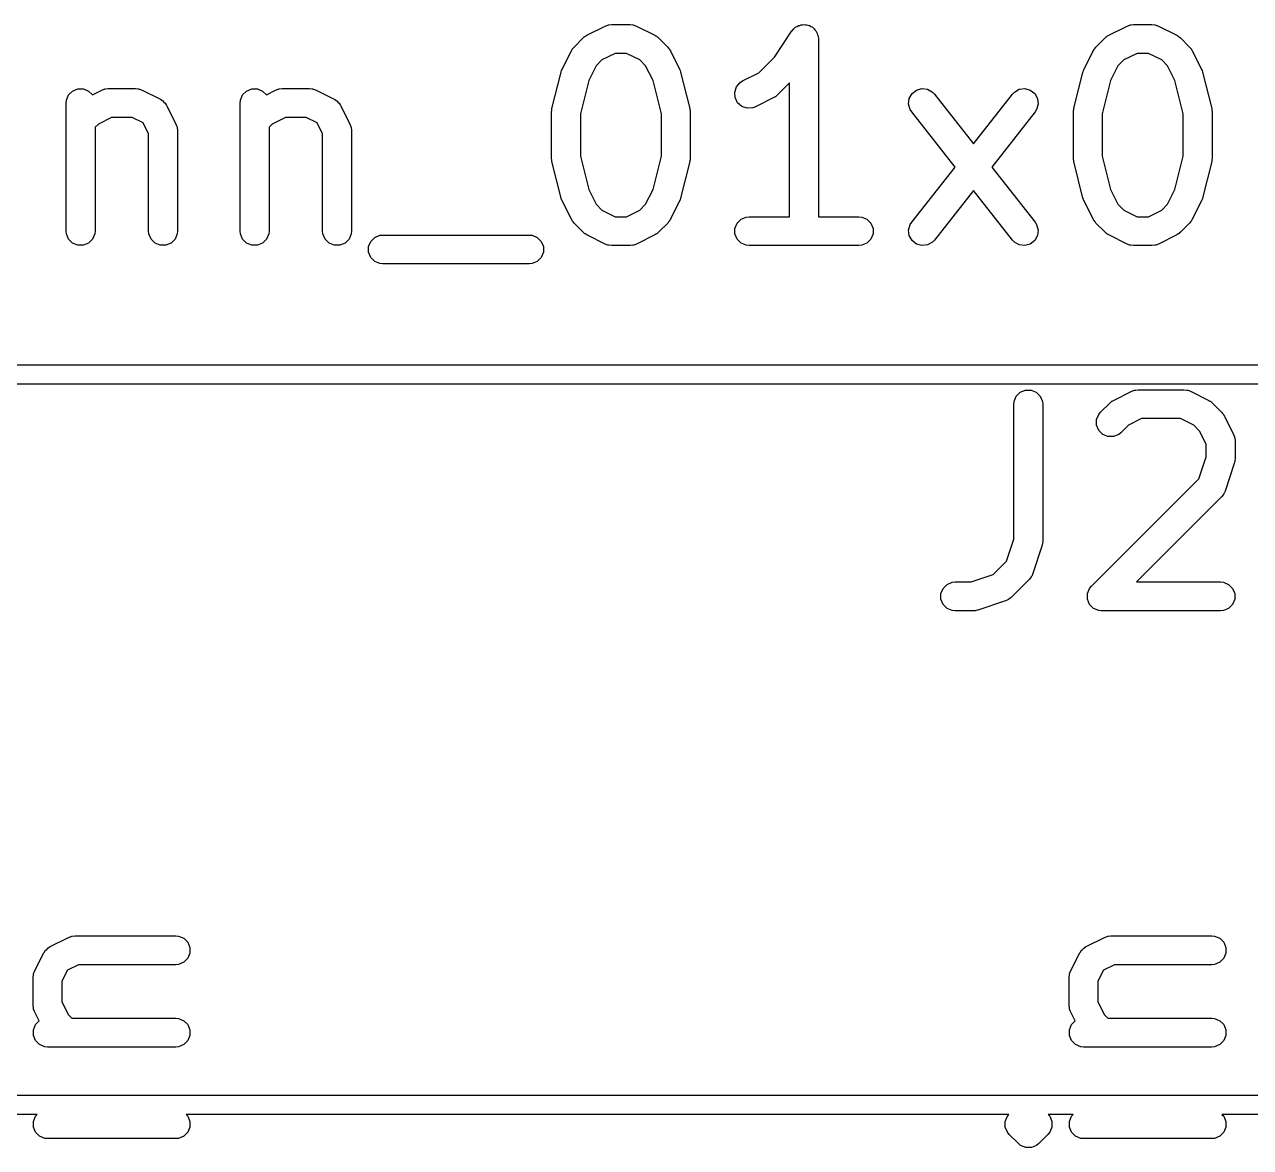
# Model space of a CAD drawing. Header units: millimetres. Extents: x 73 to 176, y -160 to -92.
# Drawn here: x 155.65 to 162.03, y -98.95 to -93.11 of the extents above; entities that cross this region are included whole.
import ezdxf

# ---------------------------------------------------------------- set-up
doc = ezdxf.new("R2010")
doc.units = ezdxf.units.MM
doc.layers.add('F.Fab', color=9, linetype='CONTINUOUS', true_color=0xafafaf)

msp = doc.modelspace()

# ---------------------------------------------------------------- linework, layer by layer
at = {"layer": 'F.Fab', "linetype": 'CONTINUOUS'}
for p, q in [((158.575665, -93.168689), (158.670903, -93.12107)), ((158.670903, -93.12107), (158.684634, -93.115815)), ((158.684634, -93.115815), (158.687323, -93.115623)), ((158.687323, -93.115623), (158.689812, -93.114593)), ((158.689812, -93.114593), (158.704444, -93.113152)), ((158.704444, -93.113152), (158.799682, -93.113152)), ((158.799682, -93.113152), (158.814314, -93.114593)), ((158.814314, -93.114593), (158.816803, -93.115624)), ((158.816803, -93.115624), (158.819491, -93.115815)), ((158.819491, -93.115815), (158.833223, -93.12107)), ((158.833223, -93.12107), (158.928461, -93.168689)), ((159.55092, -93.283229), (159.64204, -93.146549)), ((159.64204, -93.146549), (159.642074, -93.146506)), ((159.642074, -93.146506), (159.642084, -93.146484)), ((159.642084, -93.146484), (159.642135, -93.146432)), ((159.642135, -93.146432), (159.651356, -93.135174)), ((159.651356, -93.135174), (159.657525, -93.131042)), ((159.657525, -93.131042), (159.662776, -93.125792)), ((159.662776, -93.125792), (159.669565, -93.122979)), ((159.669565, -93.122979), (159.675671, -93.118891)), ((159.675671, -93.118891), (159.682951, -93.117434)), ((159.682951, -93.117434), (159.689812, -93.114593)), ((159.689812, -93.114593), (159.69716, -93.114593)), ((159.69716, -93.114593), (159.704365, -93.113152)), ((159.704365, -93.113152), (159.711649, -93.114593)), ((159.711649, -93.114593), (159.719076, -93.114593)), ((159.719076, -93.114593), (159.725864, -93.117405)), ((159.725864, -93.117405), (159.733073, -93.118831)), ((159.733073, -93.118831), (159.739252, -93.12295)), ((159.739252, -93.12295), (159.746112, -93.125792)), ((159.746112, -93.125792), (159.751305, -93.130985)), ((159.751305, -93.130985), (159.757422, -93.135063)), ((159.757422, -93.135063), (159.761555, -93.141235)), ((159.761555, -93.141235), (159.766804, -93.146484)), ((159.766804, -93.146484), (159.769615, -93.153271)), ((161.289951, -93.168689), (161.385189, -93.12107)), ((161.385189, -93.12107), (161.39892, -93.115815)), ((161.39892, -93.115815), (161.401609, -93.115623)), ((161.401609, -93.115623), (161.404098, -93.114593)), ((161.404098, -93.114593), (161.41873, -93.113152)), ((161.41873, -93.113152), (161.513968, -93.113152)), ((161.513968, -93.113152), (161.5286, -93.114593)), ((161.5286, -93.114593), (161.531089, -93.115624)), ((161.531089, -93.115624), (161.533777, -93.115815)), ((161.533777, -93.115815), (161.547509, -93.12107)), ((161.547509, -93.12107), (161.642747, -93.168689)), ((158.508554, -93.230357), (158.556173, -93.182738)), ((158.556173, -93.182738), (158.561922, -93.178019)), ((158.561922, -93.178019), (158.563222, -93.176521)), ((158.563222, -93.176521), (158.565481, -93.175099)), ((158.565481, -93.175099), (158.567538, -93.173411)), ((158.567538, -93.173411), (158.569365, -93.172653)), ((158.569365, -93.172653), (158.575665, -93.168689)), ((158.928461, -93.168689), (158.93476, -93.172653)), ((158.93476, -93.172653), (158.936588, -93.173411)), ((158.936588, -93.173411), (158.938644, -93.175099)), ((158.938644, -93.175099), (158.940904, -93.176521)), ((158.940904, -93.176521), (158.942203, -93.178019)), ((158.942203, -93.178019), (158.947953, -93.182738)), ((158.947953, -93.182738), (158.995572, -93.230357)), ((159.769615, -93.153271), (159.773705, -93.159378)), ((159.773705, -93.159378), (159.775161, -93.166659)), ((159.775161, -93.166659), (159.778003, -93.17352)), ((159.778003, -93.17352), (159.779428, -93.187996)), ((159.779428, -93.187996), (159.779444, -93.188073)), ((159.779444, -93.188073), (159.779438, -93.188099)), ((159.779438, -93.188099), (159.779444, -93.188152)), ((159.779444, -93.188152), (159.779444, -94.113152)), ((161.22284, -93.230357), (161.270459, -93.182738)), ((161.270459, -93.182738), (161.276208, -93.178019)), ((161.276208, -93.178019), (161.277508, -93.176521)), ((161.277508, -93.176521), (161.279767, -93.175099)), ((161.279767, -93.175099), (161.281824, -93.173411)), ((161.281824, -93.173411), (161.283651, -93.172653)), ((161.283651, -93.172653), (161.289951, -93.168689)), ((161.642747, -93.168689), (161.649046, -93.172653)), ((161.649046, -93.172653), (161.650874, -93.173411)), ((161.650874, -93.173411), (161.65293, -93.175099)), ((161.65293, -93.175099), (161.65519, -93.176521)), ((161.65519, -93.176521), (161.656489, -93.178019)), ((161.656489, -93.178019), (161.662239, -93.182738)), ((161.662239, -93.182738), (161.709858, -93.230357)), ((158.446886, -93.345087), (158.494505, -93.249849)), ((158.494505, -93.249849), (158.498469, -93.243549)), ((158.498469, -93.243549), (158.499227, -93.241722)), ((158.499227, -93.241722), (158.500915, -93.239665)), ((158.500915, -93.239665), (158.502337, -93.237406)), ((158.502337, -93.237406), (158.503835, -93.236106)), ((158.503835, -93.236106), (158.508554, -93.230357)), ((158.722149, -93.263152), (158.653633, -93.29741)), ((158.781977, -93.263152), (158.722149, -93.263152)), ((158.850493, -93.29741), (158.781977, -93.263152)), ((158.995572, -93.230357), (159.00029, -93.236106)), ((159.00029, -93.236106), (159.001789, -93.237406)), ((159.001789, -93.237406), (159.00321, -93.239665)), ((159.00321, -93.239665), (159.004899, -93.241722)), ((159.004899, -93.241722), (159.005656, -93.243549)), ((159.005656, -93.243549), (159.009621, -93.249849)), ((159.009621, -93.249849), (159.05724, -93.345087)), ((161.161172, -93.345087), (161.208791, -93.249849)), ((161.208791, -93.249849), (161.212755, -93.243549)), ((161.212755, -93.243549), (161.213513, -93.241722)), ((161.213513, -93.241722), (161.215201, -93.239665)), ((161.215201, -93.239665), (161.216623, -93.237406)), ((161.216623, -93.237406), (161.218121, -93.236106)), ((161.218121, -93.236106), (161.22284, -93.230357)), ((161.436435, -93.263152), (161.367919, -93.29741)), ((161.496263, -93.263152), (161.436435, -93.263152)), ((161.564779, -93.29741), (161.496263, -93.263152)), ((161.709858, -93.230357), (161.714576, -93.236106)), ((161.714576, -93.236106), (161.716075, -93.237406)), ((161.716075, -93.237406), (161.717496, -93.239665)), ((161.717496, -93.239665), (161.719185, -93.241722)), ((161.719185, -93.241722), (161.719942, -93.243549)), ((161.719942, -93.243549), (161.723907, -93.249849)), ((161.723907, -93.249849), (161.771526, -93.345087)), ((158.623226, -93.327817), (158.584732, -93.404804)), ((158.653633, -93.29741), (158.623226, -93.327817)), ((158.8809, -93.327817), (158.850493, -93.29741)), ((158.919393, -93.404804), (158.8809, -93.327817)), ((159.469541, -93.364608), (159.55092, -93.283229)), ((161.337512, -93.327817), (161.299018, -93.404804)), ((161.367919, -93.29741), (161.337512, -93.327817)), ((161.595186, -93.327817), (161.564779, -93.29741)), ((161.633679, -93.404804), (161.595186, -93.327817)), ((158.393588, -93.550914), (158.441207, -93.360438)), ((158.441207, -93.360438), (158.441592, -93.359358)), ((158.441592, -93.359358), (158.441631, -93.358819)), ((158.441631, -93.358819), (158.443958, -93.352737)), ((158.443958, -93.352737), (158.446154, -93.346592)), ((158.446154, -93.346592), (158.446476, -93.346156)), ((158.446476, -93.346156), (158.446886, -93.345087)), ((158.584732, -93.404804), (158.541349, -93.578338)), ((158.962777, -93.578338), (158.919393, -93.404804)), ((159.05724, -93.345087), (159.057649, -93.346156)), ((159.057649, -93.346156), (159.057972, -93.346592)), ((159.057972, -93.346592), (159.060164, -93.352728)), ((159.060164, -93.352728), (159.062495, -93.358818)), ((159.062495, -93.358818), (159.062533, -93.359358)), ((159.062533, -93.359358), (159.062919, -93.360438)), ((159.062919, -93.360438), (159.110538, -93.550914)), ((159.372746, -93.414616), (159.385189, -93.406784)), ((159.385189, -93.406784), (159.469541, -93.364608)), ((161.107874, -93.550914), (161.155493, -93.360438)), ((161.155493, -93.360438), (161.155878, -93.359358)), ((161.155878, -93.359358), (161.155917, -93.358819)), ((161.155917, -93.358819), (161.158244, -93.352737)), ((161.158244, -93.352737), (161.16044, -93.346592)), ((161.16044, -93.346592), (161.160762, -93.346156)), ((161.160762, -93.346156), (161.161172, -93.345087)), ((161.299018, -93.404804), (161.255635, -93.578338)), ((161.677063, -93.578338), (161.633679, -93.404804)), ((161.771526, -93.345087), (161.771935, -93.346156)), ((161.771935, -93.346156), (161.772258, -93.346592)), ((161.772258, -93.346592), (161.77445, -93.352728)), ((161.77445, -93.352728), (161.776781, -93.358818)), ((161.776781, -93.358818), (161.776819, -93.359358)), ((161.776819, -93.359358), (161.777205, -93.360438)), ((161.777205, -93.360438), (161.824824, -93.550914)), ((155.880179, -93.479817), (155.900871, -93.459125)), ((155.900871, -93.459125), (155.927907, -93.447926)), ((155.927907, -93.447926), (155.957171, -93.447926)), ((155.957171, -93.447926), (155.984207, -93.459125)), ((155.984207, -93.459125), (156.003608, -93.478526)), ((156.003608, -93.478526), (156.051855, -93.454403)), ((156.051855, -93.454403), (156.065586, -93.449148)), ((156.065586, -93.449148), (156.068275, -93.448956)), ((156.068275, -93.448956), (156.070764, -93.447926)), ((156.070764, -93.447926), (156.085396, -93.446485)), ((156.085396, -93.446485), (156.228253, -93.446485)), ((156.228253, -93.446485), (156.242885, -93.447926)), ((156.242885, -93.447926), (156.245374, -93.448957)), ((156.245374, -93.448957), (156.248062, -93.449148)), ((156.248062, -93.449148), (156.261794, -93.454403)), ((156.261794, -93.454403), (156.357032, -93.502022)), ((156.784941, -93.479817), (156.805633, -93.459125)), ((156.805633, -93.459125), (156.832669, -93.447926)), ((156.832669, -93.447926), (156.861933, -93.447926)), ((156.861933, -93.447926), (156.888969, -93.459125)), ((156.888969, -93.459125), (156.90837, -93.478526)), ((156.90837, -93.478526), (156.956617, -93.454403)), ((156.956617, -93.454403), (156.970348, -93.449148)), ((156.970348, -93.449148), (156.973037, -93.448956)), ((156.973037, -93.448956), (156.975526, -93.447926)), ((156.975526, -93.447926), (156.990158, -93.446485)), ((156.990158, -93.446485), (157.133015, -93.446485)), ((157.133015, -93.446485), (157.147647, -93.447926)), ((157.147647, -93.447926), (157.150136, -93.448957)), ((157.150136, -93.448957), (157.152824, -93.449148)), ((157.152824, -93.449148), (157.166556, -93.454403)), ((157.166556, -93.454403), (157.261794, -93.502022)), ((159.344319, -93.464485), (159.353573, -93.436724)), ((159.346393, -93.493675), (159.344319, -93.464485)), ((159.353573, -93.436724), (159.372746, -93.414616)), ((159.629444, -93.416837), (159.567001, -93.47928)), ((159.629444, -94.113152), (159.629444, -93.416837)), ((160.26654, -93.472684), (160.289551, -93.454604)), ((160.289551, -93.454604), (160.317729, -93.446707)), ((160.317729, -93.446707), (160.346783, -93.450193)), ((160.346783, -93.450193), (160.372293, -93.464533)), ((160.372293, -93.464533), (160.382466, -93.475148)), ((160.788327, -93.475148), (160.7985, -93.464533)), ((160.7985, -93.464533), (160.82401, -93.450193)), ((160.82401, -93.450193), (160.853064, -93.446707)), ((160.853064, -93.446707), (160.881242, -93.454604)), ((160.881242, -93.454604), (160.904253, -93.472684)), ((155.867539, -93.521485), (155.86898, -93.506853)), ((155.867539, -94.188152), (155.867539, -93.521485)), ((155.86898, -93.506853), (155.880179, -93.479817)), ((156.357032, -93.502022), (156.359479, -93.503562)), ((156.359479, -93.503562), (156.360633, -93.503947)), ((156.360633, -93.503947), (156.362069, -93.505192)), ((156.362069, -93.505192), (156.369475, -93.509854)), ((156.369475, -93.509854), (156.375636, -93.516958)), ((156.375636, -93.516958), (156.382741, -93.52312)), ((156.382741, -93.52312), (156.387402, -93.530525)), ((156.387402, -93.530525), (156.388648, -93.531962)), ((156.388648, -93.531962), (156.389032, -93.533115)), ((156.389032, -93.533115), (156.390573, -93.535563)), ((156.772301, -93.521485), (156.773742, -93.506853)), ((156.772301, -94.188152), (156.772301, -93.521485)), ((156.773742, -93.506853), (156.784941, -93.479817)), ((157.261794, -93.502022), (157.264241, -93.503562)), ((157.264241, -93.503562), (157.265395, -93.503947)), ((157.265395, -93.503947), (157.266831, -93.505192)), ((157.266831, -93.505192), (157.274237, -93.509854)), ((157.274237, -93.509854), (157.280398, -93.516958)), ((157.280398, -93.516958), (157.287503, -93.52312)), ((157.287503, -93.52312), (157.292164, -93.530525)), ((157.292164, -93.530525), (157.29341, -93.531962)), ((157.29341, -93.531962), (157.293794, -93.533115)), ((157.293794, -93.533115), (157.295335, -93.535563)), ((159.35948, -93.51985), (159.346393, -93.493675)), ((159.381588, -93.539023), (159.35948, -93.51985)), ((159.547509, -93.493329), (159.452271, -93.540948)), ((159.553808, -93.489364), (159.547509, -93.493329)), ((159.555636, -93.488607), (159.553808, -93.489364)), ((159.557692, -93.486918), (159.555636, -93.488607)), ((159.559952, -93.485497), (159.557692, -93.486918)), ((159.561251, -93.483998), (159.559952, -93.485497)), ((159.567001, -93.47928), (159.561251, -93.483998)), ((160.248714, -93.527248), (160.2522, -93.498194)), ((160.256611, -93.555426), (160.248714, -93.527248)), ((160.2522, -93.498194), (160.26654, -93.472684)), ((160.382466, -93.475148), (160.585396, -93.733423)), ((160.585396, -93.733423), (160.788327, -93.475148)), ((160.904253, -93.472684), (160.918593, -93.498194)), ((160.922079, -93.527248), (160.914182, -93.555426)), ((160.918593, -93.498194), (160.922079, -93.527248)), ((156.103101, -93.596485), (156.034585, -93.630743)), ((156.210548, -93.596485), (156.103101, -93.596485)), ((156.267589, -93.625005), (156.210548, -93.596485)), ((156.390573, -93.535563), (156.438192, -93.630801)), ((157.007863, -93.596485), (156.939347, -93.630743)), ((157.11531, -93.596485), (157.007863, -93.596485)), ((157.172351, -93.625005), (157.11531, -93.596485)), ((157.295335, -93.535563), (157.342954, -93.630801)), ((158.391349, -93.569104), (158.3916, -93.56655)), ((158.391349, -93.807199), (158.391349, -93.569104)), ((158.391438, -93.565458), (158.392247, -93.559984)), ((158.3916, -93.56655), (158.391438, -93.565458)), ((158.392247, -93.559984), (158.39279, -93.554472)), ((158.39279, -93.554472), (158.393212, -93.55345)), ((158.393212, -93.55345), (158.393588, -93.550914)), ((158.541349, -93.578338), (158.541349, -93.797965)), ((158.962777, -93.797965), (158.962777, -93.578338)), ((159.110538, -93.550914), (159.110913, -93.55345)), ((159.110913, -93.55345), (159.111336, -93.554472)), ((159.111336, -93.554472), (159.111878, -93.559984)), ((159.111878, -93.559984), (159.112688, -93.565458)), ((159.112688, -93.565458), (159.112525, -93.56655)), ((159.112525, -93.56655), (159.112777, -93.569104)), ((159.112777, -93.569104), (159.112777, -93.807199)), ((159.409349, -93.548277), (159.381588, -93.539023)), ((159.438539, -93.546203), (159.409349, -93.548277)), ((159.452271, -93.540948), (159.438539, -93.546203)), ((160.264518, -93.567822), (160.256611, -93.555426)), ((160.490014, -93.854818), (160.264518, -93.567822)), ((160.906275, -93.567822), (160.680778, -93.854818)), ((160.914182, -93.555426), (160.906275, -93.567822)), ((161.105635, -93.569104), (161.105886, -93.56655)), ((161.105635, -93.807199), (161.105635, -93.569104)), ((161.105724, -93.565458), (161.106533, -93.559984)), ((161.105886, -93.56655), (161.105724, -93.565458)), ((161.106533, -93.559984), (161.107076, -93.554472)), ((161.107076, -93.554472), (161.107498, -93.55345)), ((161.107498, -93.55345), (161.107874, -93.550914)), ((161.255635, -93.578338), (161.255635, -93.797965)), ((161.677063, -93.797965), (161.677063, -93.578338)), ((161.824824, -93.550914), (161.825199, -93.55345)), ((161.825199, -93.55345), (161.825622, -93.554472)), ((161.825622, -93.554472), (161.826164, -93.559984)), ((161.826164, -93.559984), (161.826974, -93.565458)), ((161.826974, -93.565458), (161.826811, -93.56655)), ((161.826811, -93.56655), (161.827063, -93.569104)), ((161.827063, -93.569104), (161.827063, -93.807199)), ((156.034585, -93.630743), (156.017539, -93.647789)), ((156.017539, -93.647789), (156.017539, -94.188152)), ((156.29611, -93.682047), (156.267589, -93.625005)), ((156.438192, -93.630801), (156.443447, -93.644532)), ((156.443447, -93.644532), (156.443638, -93.647221)), ((156.443638, -93.647221), (156.444669, -93.64971)), ((156.444669, -93.64971), (156.44611, -93.664342)), ((156.939347, -93.630743), (156.922301, -93.647789)), ((156.922301, -93.647789), (156.922301, -94.188152)), ((157.200872, -93.682047), (157.172351, -93.625005)), ((157.342954, -93.630801), (157.348209, -93.644532)), ((157.348209, -93.644532), (157.3484, -93.647221)), ((157.3484, -93.647221), (157.349431, -93.64971)), ((157.349431, -93.64971), (157.350872, -93.664342)), ((156.29611, -94.188152), (156.29611, -93.682047)), ((156.44611, -93.664342), (156.44611, -94.188152)), ((157.200872, -94.188152), (157.200872, -93.682047)), ((157.350872, -93.664342), (157.350872, -94.188152)), ((158.3916, -93.809752), (158.391349, -93.807199)), ((158.391438, -93.810845), (158.3916, -93.809752)), ((158.392247, -93.816318), (158.391438, -93.810845)), ((158.39279, -93.821831), (158.392247, -93.816318)), ((158.393212, -93.822852), (158.39279, -93.821831)), ((158.393588, -93.825389), (158.393212, -93.822852)), ((158.441207, -94.015865), (158.393588, -93.825389)), ((158.541349, -93.797965), (158.584732, -93.971499)), ((158.919393, -93.971499), (158.962777, -93.797965)), ((159.110538, -93.825389), (159.062919, -94.015865)), ((159.110913, -93.822852), (159.110538, -93.825389)), ((159.111336, -93.821831), (159.110913, -93.822852)), ((159.111878, -93.816318), (159.111336, -93.821831)), ((159.112688, -93.810845), (159.111878, -93.816318)), ((159.112777, -93.807199), (159.112525, -93.809752)), ((159.112525, -93.809752), (159.112688, -93.810845)), ((161.105886, -93.809752), (161.105635, -93.807199)), ((161.105724, -93.810845), (161.105886, -93.809752)), ((161.106533, -93.816318), (161.105724, -93.810845)), ((161.107076, -93.821831), (161.106533, -93.816318)), ((161.107498, -93.822852), (161.107076, -93.821831)), ((161.107874, -93.825389), (161.107498, -93.822852)), ((161.155493, -94.015865), (161.107874, -93.825389)), ((161.255635, -93.797965), (161.299018, -93.971499)), ((161.633679, -93.971499), (161.677063, -93.797965)), ((161.824824, -93.825389), (161.777205, -94.015865)), ((161.825199, -93.822852), (161.824824, -93.825389)), ((161.825622, -93.821831), (161.825199, -93.822852)), ((161.826164, -93.816318), (161.825622, -93.821831)), ((161.826974, -93.810845), (161.826164, -93.816318)), ((161.827063, -93.807199), (161.826811, -93.809752)), ((161.826811, -93.809752), (161.826974, -93.810845)), ((160.264518, -94.141815), (160.490014, -93.854818)), ((160.680778, -93.854818), (160.906275, -94.141815)), ((158.584732, -93.971499), (158.623226, -94.048486)), ((158.880899, -94.048486), (158.919393, -93.971499)), ((160.585396, -93.976213), (160.382466, -94.234489)), ((160.788327, -94.234489), (160.585396, -93.976213)), ((161.299018, -93.971499), (161.337512, -94.048486)), ((161.595185, -94.048486), (161.633679, -93.971499)), ((158.441592, -94.016944), (158.441207, -94.015865)), ((158.441631, -94.017484), (158.441592, -94.016944)), ((158.443958, -94.023565), (158.441631, -94.017484)), ((158.446154, -94.029711), (158.443958, -94.023565)), ((158.446476, -94.030146), (158.446154, -94.029711)), ((158.446886, -94.031216), (158.446476, -94.030146)), ((158.494505, -94.126454), (158.446886, -94.031216)), ((159.05724, -94.031216), (159.009621, -94.126454)), ((159.057649, -94.030146), (159.05724, -94.031216)), ((159.057972, -94.029711), (159.057649, -94.030146)), ((159.060164, -94.023574), (159.057972, -94.029711)), ((159.062495, -94.017485), (159.060164, -94.023574)), ((159.062533, -94.016944), (159.062495, -94.017485)), ((159.062919, -94.015865), (159.062533, -94.016944)), ((161.155878, -94.016944), (161.155493, -94.015865)), ((161.155917, -94.017484), (161.155878, -94.016944)), ((161.158244, -94.023565), (161.155917, -94.017484)), ((161.16044, -94.029711), (161.158244, -94.023565)), ((161.160762, -94.030146), (161.16044, -94.029711)), ((161.161172, -94.031216), (161.160762, -94.030146)), ((161.208791, -94.126454), (161.161172, -94.031216)), ((161.771526, -94.031216), (161.723907, -94.126454)), ((161.771935, -94.030146), (161.771526, -94.031216)), ((161.772258, -94.029711), (161.771935, -94.030146)), ((161.77445, -94.023574), (161.772258, -94.029711)), ((161.776781, -94.017485), (161.77445, -94.023574)), ((161.776819, -94.016944), (161.776781, -94.017485)), ((161.777205, -94.015865), (161.776819, -94.016944)), ((158.623226, -94.048486), (158.653633, -94.078894)), ((158.653633, -94.078894), (158.722149, -94.113152)), ((158.781977, -94.113152), (158.850492, -94.078894)), ((158.850492, -94.078894), (158.880899, -94.048486)), ((161.337512, -94.048486), (161.367919, -94.078894)), ((161.367919, -94.078894), (161.436435, -94.113152)), ((161.496263, -94.113152), (161.564778, -94.078894)), ((161.564778, -94.078894), (161.595185, -94.048486)), ((158.498468, -94.13275), (158.494505, -94.126454)), ((158.499226, -94.13458), (158.498468, -94.13275)), ((158.500915, -94.136638), (158.499226, -94.13458)), ((158.502337, -94.138897), (158.500915, -94.136638)), ((158.503835, -94.140196), (158.502337, -94.138897)), ((158.508553, -94.145945), (158.503835, -94.140196)), ((158.556172, -94.193565), (158.508553, -94.145945)), ((158.722149, -94.113152), (158.781977, -94.113152)), ((158.995572, -94.145946), (158.947954, -94.193565)), ((159.00029, -94.140196), (158.995572, -94.145946)), ((159.001789, -94.138897), (159.00029, -94.140196)), ((159.00321, -94.136638), (159.001789, -94.138897)), ((159.0049, -94.13458), (159.00321, -94.136638)), ((159.005657, -94.13275), (159.0049, -94.13458)), ((159.009621, -94.126454), (159.005657, -94.13275)), ((159.345171, -94.17352), (159.35637, -94.146484)), ((159.35637, -94.146484), (159.377062, -94.125792)), ((159.377062, -94.125792), (159.404098, -94.114593)), ((159.404098, -94.114593), (159.41873, -94.113152)), ((159.41873, -94.113152), (159.629444, -94.113152)), ((159.779444, -94.113152), (159.990158, -94.113152)), ((159.990158, -94.113152), (160.00479, -94.114593)), ((160.00479, -94.114593), (160.031826, -94.125792)), ((160.031826, -94.125792), (160.052518, -94.146484)), ((160.052518, -94.146484), (160.063717, -94.17352)), ((160.248714, -94.182389), (160.256611, -94.154211)), ((160.256611, -94.154211), (160.264518, -94.141815)), ((160.906275, -94.141815), (160.914182, -94.154211)), ((160.914182, -94.154211), (160.922079, -94.182389)), ((161.212754, -94.13275), (161.208791, -94.126454)), ((161.213512, -94.13458), (161.212754, -94.13275)), ((161.215201, -94.136638), (161.213512, -94.13458)), ((161.216623, -94.138897), (161.215201, -94.136638)), ((161.218121, -94.140196), (161.216623, -94.138897)), ((161.222839, -94.145945), (161.218121, -94.140196)), ((161.270458, -94.193565), (161.222839, -94.145945)), ((161.436435, -94.113152), (161.496263, -94.113152)), ((161.709858, -94.145946), (161.66224, -94.193565)), ((161.714576, -94.140196), (161.709858, -94.145946)), ((161.716075, -94.138897), (161.714576, -94.140196)), ((161.717496, -94.136638), (161.716075, -94.138897)), ((161.719186, -94.13458), (161.717496, -94.136638)), ((161.719943, -94.13275), (161.719186, -94.13458)), ((161.723907, -94.126454), (161.719943, -94.13275)), ((155.86898, -94.202784), (155.867539, -94.188152)), ((155.880179, -94.22982), (155.86898, -94.202784)), ((155.900871, -94.250512), (155.880179, -94.22982)), ((156.004899, -94.22982), (155.984207, -94.250512)), ((156.016098, -94.202784), (156.004899, -94.22982)), ((156.017539, -94.188152), (156.016098, -94.202784)), ((156.297551, -94.202784), (156.29611, -94.188152)), ((156.30875, -94.22982), (156.297551, -94.202784)), ((156.329442, -94.250512), (156.30875, -94.22982)), ((156.43347, -94.22982), (156.412778, -94.250512)), ((156.444669, -94.202784), (156.43347, -94.22982)), ((156.44611, -94.188152), (156.444669, -94.202784)), ((156.773742, -94.202784), (156.772301, -94.188152)), ((156.784941, -94.22982), (156.773742, -94.202784)), ((156.805633, -94.250512), (156.784941, -94.22982)), ((156.909661, -94.22982), (156.888969, -94.250512)), ((156.92086, -94.202784), (156.909661, -94.22982)), ((156.922301, -94.188152), (156.92086, -94.202784)), ((157.202313, -94.202784), (157.200872, -94.188152)), ((157.213512, -94.22982), (157.202313, -94.202784)), ((157.234204, -94.250512), (157.213512, -94.22982)), ((157.338232, -94.22982), (157.31754, -94.250512)), ((157.349431, -94.202784), (157.338232, -94.22982)), ((157.350872, -94.188152), (157.349431, -94.202784)), ((157.451608, -94.241722), (157.4723, -94.22103)), ((157.4723, -94.22103), (157.499336, -94.209831)), ((157.499336, -94.209831), (157.513968, -94.20839)), ((157.513968, -94.20839), (158.275872, -94.20839)), ((158.275872, -94.20839), (158.290504, -94.209831)), ((158.290504, -94.209831), (158.31754, -94.22103)), ((158.31754, -94.22103), (158.338232, -94.241722)), ((158.561921, -94.198283), (158.556172, -94.193565)), ((158.563222, -94.199783), (158.561921, -94.198283)), ((158.565481, -94.201205), (158.563222, -94.199783)), ((158.567538, -94.202893), (158.565481, -94.201205)), ((158.569365, -94.20365), (158.567538, -94.202893)), ((158.575665, -94.207615), (158.569365, -94.20365)), ((158.670903, -94.255234), (158.575665, -94.207615)), ((158.928461, -94.207615), (158.833223, -94.255234)), ((158.93476, -94.20365), (158.928461, -94.207615)), ((158.936588, -94.202893), (158.93476, -94.20365)), ((158.938644, -94.201205), (158.936588, -94.202893)), ((158.940904, -94.199783), (158.938644, -94.201205)), ((158.942204, -94.198283), (158.940904, -94.199783)), ((158.947954, -94.193565), (158.942204, -94.198283)), ((159.345171, -94.202784), (159.345171, -94.17352)), ((159.35637, -94.22982), (159.345171, -94.202784)), ((159.377062, -94.250512), (159.35637, -94.22982)), ((160.052518, -94.22982), (160.031826, -94.250512)), ((160.063717, -94.202784), (160.052518, -94.22982)), ((160.063717, -94.17352), (160.063717, -94.202784)), ((160.2522, -94.211443), (160.248714, -94.182389)), ((160.26654, -94.236953), (160.2522, -94.211443)), ((160.382466, -94.234489), (160.372293, -94.245104)), ((160.7985, -94.245104), (160.788327, -94.234489)), ((160.918593, -94.211443), (160.904253, -94.236953)), ((160.922079, -94.182389), (160.918593, -94.211443)), ((161.276207, -94.198283), (161.270458, -94.193565)), ((161.277508, -94.199783), (161.276207, -94.198283)), ((161.279767, -94.201205), (161.277508, -94.199783)), ((161.281824, -94.202893), (161.279767, -94.201205)), ((161.283651, -94.20365), (161.281824, -94.202893)), ((161.289951, -94.207615), (161.283651, -94.20365)), ((161.385189, -94.255234), (161.289951, -94.207615)), ((161.642747, -94.207615), (161.547509, -94.255234)), ((161.649046, -94.20365), (161.642747, -94.207615)), ((161.650874, -94.202893), (161.649046, -94.20365)), ((161.65293, -94.201205), (161.650874, -94.202893)), ((161.65519, -94.199783), (161.65293, -94.201205)), ((161.65649, -94.198283), (161.65519, -94.199783)), ((161.66224, -94.193565), (161.65649, -94.198283)), ((155.927907, -94.261711), (155.900871, -94.250512)), ((155.957171, -94.261711), (155.927907, -94.261711)), ((155.984207, -94.250512), (155.957171, -94.261711)), ((156.356478, -94.261711), (156.329442, -94.250512)), ((156.385742, -94.261711), (156.356478, -94.261711)), ((156.412778, -94.250512), (156.385742, -94.261711)), ((156.832669, -94.261711), (156.805633, -94.250512)), ((156.861933, -94.261711), (156.832669, -94.261711)), ((156.888969, -94.250512), (156.861933, -94.261711)), ((157.26124, -94.261711), (157.234204, -94.250512)), ((157.290504, -94.261711), (157.26124, -94.261711)), ((157.31754, -94.250512), (157.290504, -94.261711)), ((157.440409, -94.268758), (157.451608, -94.241722)), ((157.440409, -94.298022), (157.440409, -94.268758)), ((157.451608, -94.325058), (157.440409, -94.298022)), ((158.338232, -94.241722), (158.349431, -94.268758)), ((158.349431, -94.298022), (158.338232, -94.325058)), ((158.349431, -94.268758), (158.349431, -94.298022)), ((158.684634, -94.260489), (158.670903, -94.255234)), ((158.687323, -94.26068), (158.684634, -94.260489)), ((158.689812, -94.261711), (158.687323, -94.26068)), ((158.704444, -94.263152), (158.689812, -94.261711)), ((158.799682, -94.263152), (158.704444, -94.263152)), ((158.814314, -94.261711), (158.799682, -94.263152)), ((158.816803, -94.260679), (158.814314, -94.261711)), ((158.819491, -94.260489), (158.816803, -94.260679)), ((158.833223, -94.255234), (158.819491, -94.260489)), ((159.404098, -94.261711), (159.377062, -94.250512)), ((159.41873, -94.263152), (159.404098, -94.261711)), ((159.990158, -94.263152), (159.41873, -94.263152)), ((160.00479, -94.261711), (159.990158, -94.263152)), ((160.031826, -94.250512), (160.00479, -94.261711)), ((160.289551, -94.255033), (160.26654, -94.236953)), ((160.317729, -94.26293), (160.289551, -94.255033)), ((160.346783, -94.259444), (160.317729, -94.26293)), ((160.372293, -94.245104), (160.346783, -94.259444)), ((160.82401, -94.259444), (160.7985, -94.245104)), ((160.853064, -94.26293), (160.82401, -94.259444)), ((160.881242, -94.255033), (160.853064, -94.26293)), ((160.904253, -94.236953), (160.881242, -94.255033)), ((161.39892, -94.260489), (161.385189, -94.255234)), ((161.401609, -94.26068), (161.39892, -94.260489)), ((161.404098, -94.261711), (161.401609, -94.26068)), ((161.41873, -94.263152), (161.404098, -94.261711)), ((161.513968, -94.263152), (161.41873, -94.263152)), ((161.5286, -94.261711), (161.513968, -94.263152)), ((161.531089, -94.260679), (161.5286, -94.261711)), ((161.533777, -94.260489), (161.531089, -94.260679)), ((161.547509, -94.255234), (161.533777, -94.260489)), ((157.4723, -94.34575), (157.451608, -94.325058)), ((157.499336, -94.356949), (157.4723, -94.34575)), ((157.513968, -94.35839), (157.499336, -94.356949)), ((158.275872, -94.35839), (157.513968, -94.35839)), ((158.290504, -94.356949), (158.275872, -94.35839)), ((158.31754, -94.34575), (158.290504, -94.356949)), ((158.338232, -94.325058), (158.31754, -94.34575)), ((149.954445, -94.883333), (172.454445, -94.883333)), ((172.404445, -94.983333), (150.004445, -94.983333)), ((160.797552, -95.07352), (160.808751, -95.046484)), ((160.808751, -95.046484), (160.829443, -95.025792)), ((160.829443, -95.025792), (160.856479, -95.014593)), ((160.856479, -95.014593), (160.885743, -95.014593)), ((160.885743, -95.014593), (160.912779, -95.025792)), ((160.912779, -95.025792), (160.933471, -95.046484)), ((160.933471, -95.046484), (160.94467, -95.07352)), ((161.313761, -95.068689), (161.408999, -95.02107)), ((161.408999, -95.02107), (161.42273, -95.015815)), ((161.42273, -95.015815), (161.425419, -95.015623)), ((161.425419, -95.015623), (161.427908, -95.014593)), ((161.427908, -95.014593), (161.44254, -95.013152)), ((161.44254, -95.013152), (161.680635, -95.013152)), ((161.680635, -95.013152), (161.695267, -95.014593)), ((161.695267, -95.014593), (161.697756, -95.015624)), ((161.697756, -95.015624), (161.700444, -95.015815)), ((161.700444, -95.015815), (161.714176, -95.02107)), ((161.714176, -95.02107), (161.809414, -95.068689)), ((160.796111, -95.088152), (160.797552, -95.07352)), ((160.796111, -95.790267), (160.796111, -95.088152)), ((160.94467, -95.07352), (160.946111, -95.088152)), ((160.946111, -95.088152), (160.946111, -95.802437)), ((161.24665, -95.130357), (161.294269, -95.082738)), ((161.294269, -95.082738), (161.300018, -95.078019)), ((161.300018, -95.078019), (161.301318, -95.076521)), ((161.301318, -95.076521), (161.303577, -95.075099)), ((161.303577, -95.075099), (161.305634, -95.073411)), ((161.305634, -95.073411), (161.307461, -95.072653)), ((161.307461, -95.072653), (161.313761, -95.068689)), ((161.809414, -95.068689), (161.815713, -95.072653)), ((161.815713, -95.072653), (161.817541, -95.073411)), ((161.817541, -95.073411), (161.819597, -95.075099)), ((161.819597, -95.075099), (161.821857, -95.076521)), ((161.821857, -95.076521), (161.823156, -95.078019)), ((161.823156, -95.078019), (161.828906, -95.082738)), ((161.828906, -95.082738), (161.876525, -95.130357)), ((161.226124, -95.168759), (161.237323, -95.141722)), ((161.226124, -95.198021), (161.226124, -95.168759)), ((161.237323, -95.141722), (161.24665, -95.130357)), ((161.460245, -95.163152), (161.391729, -95.19741)), ((161.66293, -95.163152), (161.460245, -95.163152)), ((161.731446, -95.19741), (161.66293, -95.163152)), ((161.876525, -95.130357), (161.881243, -95.136106)), ((161.881243, -95.136106), (161.882742, -95.137406)), ((161.882742, -95.137406), (161.884163, -95.139665)), ((161.884163, -95.139665), (161.885852, -95.141722)), ((161.885852, -95.141722), (161.886609, -95.143549)), ((161.886609, -95.143549), (161.890574, -95.149849)), ((161.890574, -95.149849), (161.938193, -95.245087)), ((161.237323, -95.225058), (161.226124, -95.198021)), ((161.258015, -95.24575), (161.237323, -95.225058)), ((161.285052, -95.256949), (161.258015, -95.24575)), ((161.341351, -95.24575), (161.314314, -95.256949)), ((161.352716, -95.236423), (161.341351, -95.24575)), ((161.391729, -95.19741), (161.352716, -95.236423)), ((161.761853, -95.227817), (161.731446, -95.19741)), ((161.796111, -95.296333), (161.761853, -95.227817)), ((161.938193, -95.245087), (161.943448, -95.258818)), ((161.314314, -95.256949), (161.285052, -95.256949)), ((161.796111, -95.361696), (161.796111, -95.296333)), ((161.943448, -95.258818), (161.943639, -95.261507)), ((161.943639, -95.261507), (161.94467, -95.263996)), ((161.94467, -95.263996), (161.946111, -95.278628)), ((161.946111, -95.278628), (161.946111, -95.373866)), ((161.757939, -95.476209), (161.796111, -95.361696)), ((161.945522, -95.383247), (161.944931, -95.385844)), ((161.946111, -95.373866), (161.945381, -95.381272)), ((161.945381, -95.381272), (161.945522, -95.383247)), ((161.942262, -95.397584), (161.894643, -95.54044)), ((161.943911, -95.390328), (161.942262, -95.397584)), ((161.94467, -95.388498), (161.943911, -95.390328)), ((161.944931, -95.385844), (161.94467, -95.388498)), ((161.199031, -96.035119), (161.757939, -95.476209)), ((161.876525, -95.569756), (161.43313, -96.013152)), ((161.885853, -95.558391), (161.876525, -95.569756)), ((161.886884, -95.5559), (161.885853, -95.558391)), ((161.888649, -95.553866), (161.886884, -95.5559)), ((161.894643, -95.54044), (161.888649, -95.553866)), ((160.757939, -95.90478), (160.796111, -95.790267)), ((160.942262, -95.826155), (160.894643, -95.969011)), ((160.943911, -95.818899), (160.942262, -95.826155)), ((160.94467, -95.817069), (160.943911, -95.818899)), ((160.944931, -95.814415), (160.94467, -95.817069)), ((160.945522, -95.811818), (160.944931, -95.814415)), ((160.946111, -95.802437), (160.945381, -95.809843)), ((160.945381, -95.809843), (160.945522, -95.811818)), ((160.68774, -95.97498), (160.757939, -95.90478)), ((160.448491, -96.025792), (160.475527, -96.014593)), ((160.475527, -96.014593), (160.490159, -96.013152)), ((160.490159, -96.013152), (160.573227, -96.013152)), ((160.573227, -96.013152), (160.68774, -95.97498)), ((160.876526, -95.998326), (160.781287, -96.093566)), ((160.885853, -95.986961), (160.876526, -95.998326)), ((160.886883, -95.984472), (160.885853, -95.986961)), ((160.888649, -95.982437), (160.886883, -95.984472)), ((160.894643, -95.969011), (160.888649, -95.982437)), ((161.43313, -96.013152), (161.871111, -96.013152)), ((161.871111, -96.013152), (161.885743, -96.014593)), ((161.885743, -96.014593), (161.912779, -96.025792)), ((160.4166, -96.07352), (160.427799, -96.046484)), ((160.4166, -96.102784), (160.4166, -96.07352)), ((160.427799, -96.046484), (160.448491, -96.025792)), ((161.178505, -96.07352), (161.189704, -96.046484)), ((161.178505, -96.102784), (161.178505, -96.07352)), ((161.189704, -96.046484), (161.199031, -96.035119)), ((161.912779, -96.025792), (161.933471, -96.046484)), ((161.933471, -96.046484), (161.94467, -96.07352)), ((161.94467, -96.07352), (161.94467, -96.102784)), ((160.427799, -96.12982), (160.4166, -96.102784)), ((160.448491, -96.150512), (160.427799, -96.12982)), ((160.751971, -96.111684), (160.609114, -96.159303)), ((160.765396, -96.10569), (160.751971, -96.111684)), ((160.767431, -96.103924), (160.765396, -96.10569)), ((160.769922, -96.102893), (160.767431, -96.103924)), ((160.781287, -96.093566), (160.769922, -96.102893)), ((161.189704, -96.12982), (161.178505, -96.102784)), ((161.210396, -96.150512), (161.189704, -96.12982)), ((161.933471, -96.12982), (161.912779, -96.150512)), ((161.94467, -96.102784), (161.933471, -96.12982)), ((160.475527, -96.161711), (160.448491, -96.150512)), ((160.490159, -96.163152), (160.475527, -96.161711)), ((160.585397, -96.163152), (160.490159, -96.163152)), ((160.592802, -96.162422), (160.585397, -96.163152)), ((160.594777, -96.162563), (160.592802, -96.162422)), ((160.597374, -96.161972), (160.594777, -96.162563)), ((160.600029, -96.161711), (160.597374, -96.161972)), ((160.60186, -96.160952), (160.600029, -96.161711)), ((160.609114, -96.159303), (160.60186, -96.160952)), ((161.237432, -96.161711), (161.210396, -96.150512)), ((161.252064, -96.163152), (161.237432, -96.161711)), ((161.871111, -96.163152), (161.252064, -96.163152)), ((161.885743, -96.161711), (161.871111, -96.163152)), ((161.912779, -96.150512), (161.885743, -96.161711)), ((155.784453, -97.909584), (155.879691, -97.861965)), ((155.879691, -97.861965), (155.893422, -97.85671)), ((155.893422, -97.85671), (155.896111, -97.856518)), ((155.896111, -97.856518), (155.8986, -97.855488)), ((155.8986, -97.855488), (155.913232, -97.854047)), ((155.913232, -97.854047), (156.437042, -97.854047)), ((156.437042, -97.854047), (156.451674, -97.855488)), ((156.451674, -97.855488), (156.47871, -97.866687)), ((156.47871, -97.866687), (156.499402, -97.887379)), ((161.17223, -97.909584), (161.267468, -97.861965)), ((161.267468, -97.861965), (161.281199, -97.85671)), ((161.281199, -97.85671), (161.283888, -97.856518)), ((161.283888, -97.856518), (161.286377, -97.855488)), ((161.286377, -97.855488), (161.301009, -97.854047)), ((161.301009, -97.854047), (161.824819, -97.854047)), ((161.824819, -97.854047), (161.839451, -97.855488)), ((161.839451, -97.855488), (161.866487, -97.866687)), ((161.866487, -97.866687), (161.887179, -97.887379)), ((155.754082, -97.938087), (155.758744, -97.930682)), ((155.758744, -97.930682), (155.765848, -97.92452)), ((155.765848, -97.92452), (155.77201, -97.917416)), ((155.77201, -97.917416), (155.779415, -97.912754)), ((155.779415, -97.912754), (155.780852, -97.911509)), ((155.780852, -97.911509), (155.782005, -97.911124)), ((155.782005, -97.911124), (155.784453, -97.909584)), ((156.499402, -97.887379), (156.510601, -97.914415)), ((156.510601, -97.914415), (156.510601, -97.943679)), ((161.141859, -97.938087), (161.146521, -97.930682)), ((161.146521, -97.930682), (161.153625, -97.92452)), ((161.153625, -97.92452), (161.159787, -97.917416)), ((161.159787, -97.917416), (161.167192, -97.912754)), ((161.167192, -97.912754), (161.168629, -97.911509)), ((161.168629, -97.911509), (161.169782, -97.911124)), ((161.169782, -97.911124), (161.17223, -97.909584)), ((161.887179, -97.887379), (161.898378, -97.914415)), ((161.898378, -97.914415), (161.898378, -97.943679)), ((155.703293, -98.038363), (155.750912, -97.943125)), ((155.750912, -97.943125), (155.752452, -97.940677)), ((155.752452, -97.940677), (155.752837, -97.939524)), ((155.752837, -97.939524), (155.754082, -97.938087)), ((156.47871, -97.991407), (156.451674, -98.002606)), ((156.499402, -97.970715), (156.47871, -97.991407)), ((156.510601, -97.943679), (156.499402, -97.970715)), ((161.09107, -98.038363), (161.138689, -97.943125)), ((161.138689, -97.943125), (161.140229, -97.940677)), ((161.140229, -97.940677), (161.140614, -97.939524)), ((161.140614, -97.939524), (161.141859, -97.938087)), ((161.866487, -97.991407), (161.839451, -98.002606)), ((161.887179, -97.970715), (161.866487, -97.991407)), ((161.898378, -97.943679), (161.887179, -97.970715)), ((155.695375, -98.071904), (155.696816, -98.057272)), ((155.696816, -98.057272), (155.697847, -98.054782)), ((155.697847, -98.054782), (155.698038, -98.052095)), ((155.698038, -98.052095), (155.703293, -98.038363)), ((155.873895, -98.032567), (155.845375, -98.089609)), ((155.930937, -98.004047), (155.873895, -98.032567)), ((156.437042, -98.004047), (155.930937, -98.004047)), ((156.451674, -98.002606), (156.437042, -98.004047)), ((161.083152, -98.071904), (161.084593, -98.057272)), ((161.084593, -98.057272), (161.085624, -98.054782)), ((161.085624, -98.054782), (161.085815, -98.052095)), ((161.085815, -98.052095), (161.09107, -98.038363)), ((161.261672, -98.032567), (161.233152, -98.089609)), ((161.318714, -98.004047), (161.261672, -98.032567)), ((161.824819, -98.004047), (161.318714, -98.004047)), ((161.839451, -98.002606), (161.824819, -98.004047)), ((155.695375, -98.214761), (155.695375, -98.071904)), ((155.845375, -98.089609), (155.845375, -98.197056)), ((161.083152, -98.214761), (161.083152, -98.071904)), ((161.233152, -98.089609), (161.233152, -98.197056)), ((155.696816, -98.229393), (155.695375, -98.214761)), ((155.697847, -98.231882), (155.696816, -98.229393)), ((155.698038, -98.23457), (155.697847, -98.231882)), ((155.703293, -98.248302), (155.698038, -98.23457)), ((155.727416, -98.296548), (155.703293, -98.248302)), ((155.845375, -98.197056), (155.879633, -98.265572)), ((161.084593, -98.229393), (161.083152, -98.214761)), ((161.085624, -98.231882), (161.084593, -98.229393)), ((161.085815, -98.23457), (161.085624, -98.231882)), ((161.09107, -98.248302), (161.085815, -98.23457)), ((161.115193, -98.296548), (161.09107, -98.248302)), ((161.233152, -98.197056), (161.26741, -98.265572)), ((155.696816, -98.342986), (155.708015, -98.31595)), ((155.708015, -98.31595), (155.727416, -98.296548)), ((155.879633, -98.265572), (155.896679, -98.282618)), ((155.896679, -98.282618), (156.437042, -98.282618)), ((156.437042, -98.282618), (156.451674, -98.284059)), ((156.451674, -98.284059), (156.47871, -98.295258)), ((156.47871, -98.295258), (156.499402, -98.31595)), ((156.499402, -98.31595), (156.510601, -98.342986)), ((161.084593, -98.342986), (161.095792, -98.31595)), ((161.095792, -98.31595), (161.115193, -98.296548)), ((161.26741, -98.265572), (161.284456, -98.282618)), ((161.284456, -98.282618), (161.824819, -98.282618)), ((161.824819, -98.282618), (161.839451, -98.284059)), ((161.839451, -98.284059), (161.866487, -98.295258)), ((161.866487, -98.295258), (161.887179, -98.31595)), ((161.887179, -98.31595), (161.898378, -98.342986)), ((155.696816, -98.37225), (155.696816, -98.342986)), ((155.708015, -98.399286), (155.696816, -98.37225)), ((156.510601, -98.37225), (156.499402, -98.399286)), ((156.510601, -98.342986), (156.510601, -98.37225)), ((161.084593, -98.37225), (161.084593, -98.342986)), ((161.095792, -98.399286), (161.084593, -98.37225)), ((161.898378, -98.37225), (161.887179, -98.399286)), ((161.898378, -98.342986), (161.898378, -98.37225)), ((155.728707, -98.419978), (155.708015, -98.399286)), ((155.755743, -98.431177), (155.728707, -98.419978)), ((155.770375, -98.432618), (155.755743, -98.431177)), ((156.437042, -98.432618), (155.770375, -98.432618)), ((156.451674, -98.431177), (156.437042, -98.432618)), ((156.47871, -98.419978), (156.451674, -98.431177)), ((156.499402, -98.399286), (156.47871, -98.419978)), ((161.116484, -98.419978), (161.095792, -98.399286)), ((161.14352, -98.431177), (161.116484, -98.419978)), ((161.158152, -98.432618), (161.14352, -98.431177)), ((161.824819, -98.432618), (161.158152, -98.432618)), ((161.839451, -98.431177), (161.824819, -98.432618)), ((161.866487, -98.419978), (161.839451, -98.431177)), ((161.887179, -98.399286), (161.866487, -98.419978)), ((150.004445, -98.683333), (172.404445, -98.683333)), ((155.716822, -98.783333), (155.587412, -98.783333)), ((155.696816, -98.819176), (155.708015, -98.79214)), ((155.696816, -98.84844), (155.696816, -98.819176)), ((155.708015, -98.79214), (155.716822, -98.783333)), ((160.769687, -98.783333), (156.490595, -98.783333)), ((156.490595, -98.783333), (156.499402, -98.79214)), ((156.499402, -98.79214), (156.510601, -98.819176)), ((156.510601, -98.819176), (156.510601, -98.84844)), ((160.75126, -98.819177), (160.762459, -98.79214)), ((160.75126, -98.848439), (160.75126, -98.819177)), ((160.762459, -98.79214), (160.769687, -98.783333)), ((161.104599, -98.783333), (160.975189, -98.783333)), ((160.975189, -98.783333), (160.982417, -98.79214)), ((160.982417, -98.79214), (160.986013, -98.800821)), ((160.986013, -98.800821), (160.993616, -98.819177)), ((160.993616, -98.819177), (160.993616, -98.84844)), ((161.084593, -98.819176), (161.095792, -98.79214)), ((161.084593, -98.84844), (161.084593, -98.819176)), ((161.095792, -98.79214), (161.104599, -98.783333)), ((166.157465, -98.783333), (161.878372, -98.783333)), ((161.878372, -98.783333), (161.887179, -98.79214)), ((161.887179, -98.79214), (161.898378, -98.819176)), ((161.898378, -98.819176), (161.898378, -98.84844)), ((155.708015, -98.875476), (155.696816, -98.84844)), ((155.728707, -98.896168), (155.708015, -98.875476)), ((156.499402, -98.875476), (156.47871, -98.896168)), ((156.510601, -98.84844), (156.499402, -98.875476)), ((160.762459, -98.875476), (160.75126, -98.848439)), ((160.771786, -98.886841), (160.762459, -98.875476)), ((160.819405, -98.93446), (160.771786, -98.886841)), ((160.97309, -98.886841), (160.925471, -98.93446)), ((160.982417, -98.875476), (160.97309, -98.886841)), ((160.993616, -98.84844), (160.982417, -98.875476)), ((161.095792, -98.875476), (161.084593, -98.84844)), ((161.116484, -98.896168), (161.095792, -98.875476)), ((161.887179, -98.875476), (161.866487, -98.896168)), ((161.898378, -98.84844), (161.887179, -98.875476)), ((155.755743, -98.907367), (155.728707, -98.896168)), ((155.770375, -98.908808), (155.755743, -98.907367)), ((156.437042, -98.908808), (155.770375, -98.908808)), ((156.451674, -98.907367), (156.437042, -98.908808)), ((156.47871, -98.896168), (156.451674, -98.907367)), ((160.83077, -98.943787), (160.819405, -98.93446)), ((160.857806, -98.954986), (160.83077, -98.943787)), ((160.914106, -98.943787), (160.887069, -98.954986)), ((160.925471, -98.93446), (160.914106, -98.943787)), ((161.14352, -98.907367), (161.116484, -98.896168)), ((161.158152, -98.908808), (161.14352, -98.907367)), ((161.824819, -98.908808), (161.158152, -98.908808)), ((161.839451, -98.907367), (161.824819, -98.908808)), ((161.866487, -98.896168), (161.839451, -98.907367)), ((160.857807, -98.954986), (160.857806, -98.954986)), ((160.887069, -98.954986), (160.857807, -98.954986))]:
    msp.add_line(p, q, dxfattribs=at)

doc.saveas('drawing.dxf')
